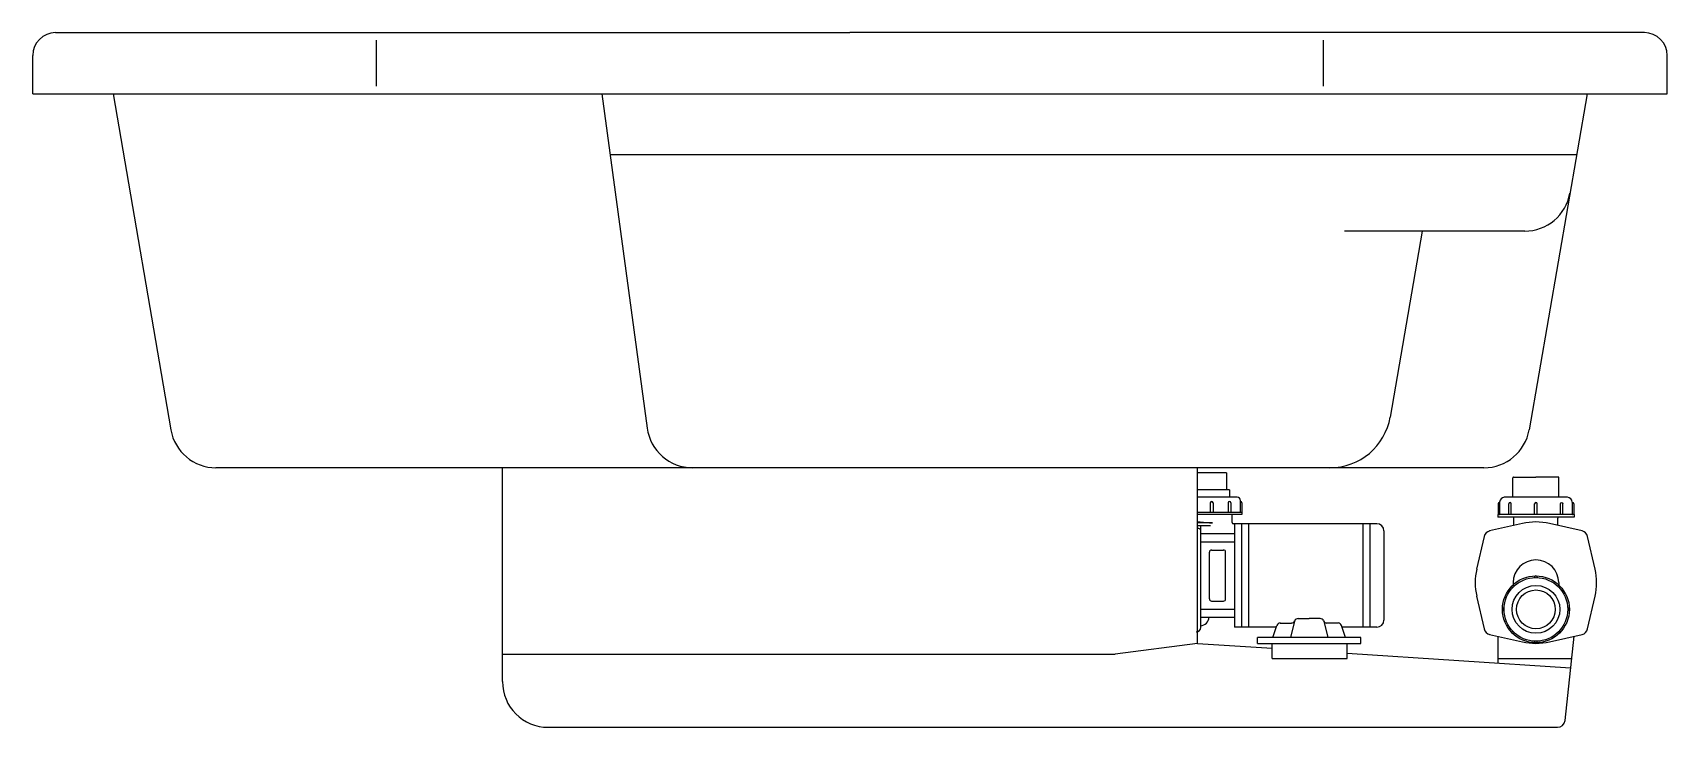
# Model space of a CAD drawing. Header units: millimetres. Extents: x -1147.36 to -1145.22, y 2261.38 to 2262.29.
import ezdxf

# ---------------------------------------------------------------- set-up
doc = ezdxf.new("R2010")
doc.units = ezdxf.units.MM
doc.header["$LTSCALE"] = 10
doc.layers.add('jacuzzi', color=1, linetype='Continuous')

msp = doc.modelspace()

# ---------------------------------------------------------------- linework, layer by layer
at = {"layer": 'jacuzzi'}
for p, q in [((-1147.3263, 2262.2943), (-1146.2863, 2262.2943)), ((-1146.9062, 2262.2243), (-1146.9062, 2262.2843)), ((-1145.2463, 2262.2943), (-1146.2863, 2262.2943)), ((-1145.6664, 2262.2243), (-1145.6664, 2262.2843)), ((-1147.3563, 2262.2143), (-1147.3563, 2262.2643)), ((-1145.2163, 2262.2143), (-1145.2163, 2262.2643)), ((-1147.3563, 2262.2143), (-1145.2163, 2262.2143)), ((-1147.2511, 2262.2143), (-1147.1754, 2261.7741)), ((-1146.611, 2262.2143), (-1146.5518, 2261.7762)), ((-1145.3214, 2262.2143), (-1145.3972, 2261.7741)), ((-1145.3352, 2262.1343), (-1146.6002, 2262.1343)), ((-1145.403, 2262.0343), (-1145.6391, 2262.0343)), ((-1145.5372, 2262.0343), (-1145.5791, 2261.7907)), ((-1146.3806, 2261.7243), (-1147.1163, 2261.7243)), ((-1146.7413, 2261.4443), (-1146.7413, 2261.7243)), ((-1146.7413, 2261.4443), (-1146.7413, 2261.7243)), ((-1145.4563, 2261.7243), (-1146.3806, 2261.7243)), ((-1145.8313, 2261.4943), (-1145.8313, 2261.7243)), ((-1145.8313, 2261.4943), (-1145.8313, 2261.7243)), ((-1145.7934, 2261.7177), (-1145.8313, 2261.7177)), ((-1145.7934, 2261.7177), (-1145.7934, 2261.6954)), ((-1145.7896, 2261.6954), (-1145.8313, 2261.6954)), ((-1145.7796, 2261.6858), (-1145.8313, 2261.6858)), ((-1145.7896, 2261.6954), (-1145.7896, 2261.6858)), ((-1145.7751, 2261.6801), (-1145.7751, 2261.6813)), ((-1145.7751, 2261.6801), (-1145.7751, 2261.6813)), ((-1145.7733, 2261.6659), (-1145.8313, 2261.6659)), ((-1145.7733, 2261.6629), (-1145.8313, 2261.6629)), ((-1145.8146, 2261.6783), (-1145.8146, 2261.6659)), ((-1145.811, 2261.6783), (-1145.811, 2261.6659)), ((-1145.7911, 2261.6783), (-1145.7911, 2261.6659)), ((-1145.7875, 2261.6783), (-1145.7875, 2261.6659)), ((-1145.7859, 2261.6524), (-1145.7859, 2261.6629)), ((-1145.7751, 2261.6659), (-1145.7751, 2261.6801)), ((-1145.7733, 2261.6783), (-1145.7733, 2261.6629)), ((-1145.8118, 2261.6521), (-1145.8313, 2261.6521)), ((-1145.8144, 2261.6484), (-1145.8313, 2261.6484)), ((-1145.8298, 2261.6447), (-1145.8313, 2261.6447)), ((-1145.8272, 2261.6484), (-1145.8272, 2261.5386)), ((-1145.5965, 2261.651), (-1145.7845, 2261.651)), ((-1145.7831, 2261.651), (-1145.7831, 2261.5287)), ((-1145.7831, 2261.649), (-1145.7831, 2261.5286)), ((-1145.7738, 2261.651), (-1145.7738, 2261.5154)), ((-1145.7645, 2261.651), (-1145.7645, 2261.5154)), ((-1145.6151, 2261.651), (-1145.6151, 2261.5155)), ((-1145.6151, 2261.651), (-1145.6151, 2261.5154)), ((-1145.6058, 2261.651), (-1145.6058, 2261.5155)), ((-1145.6058, 2261.651), (-1145.6058, 2261.5154)), ((-1145.5872, 2261.6417), (-1145.5872, 2261.5248)), ((-1145.5872, 2261.6417), (-1145.5872, 2261.5247)), ((-1145.7831, 2261.6376), (-1145.8272, 2261.6376)), ((-1145.7831, 2261.6268), (-1145.8272, 2261.6268)), ((-1145.8129, 2261.6165), (-1145.7973, 2261.6165)), ((-1145.8157, 2261.5525), (-1145.8157, 2261.6138)), ((-1145.7946, 2261.5525), (-1145.7946, 2261.6138)), ((-1145.7831, 2261.5386), (-1145.8272, 2261.5386)), ((-1145.8272, 2261.5386), (-1145.8272, 2261.5287)), ((-1145.8272, 2261.5386), (-1145.8272, 2261.5286)), ((-1145.8129, 2261.5497), (-1145.7973, 2261.5497)), ((-1145.7831, 2261.5386), (-1145.7831, 2261.5287)), ((-1145.7831, 2261.5386), (-1145.7831, 2261.5286)), ((-1145.8272, 2261.5287), (-1145.7831, 2261.5287)), ((-1145.8272, 2261.5287), (-1145.8272, 2261.5238)), ((-1145.8272, 2261.5286), (-1145.8272, 2261.5238)), ((-1145.8272, 2261.5238), (-1145.8272, 2261.5174)), ((-1145.8272, 2261.5238), (-1145.8272, 2261.5173)), ((-1145.8272, 2261.5174), (-1145.8272, 2261.5153)), ((-1145.8272, 2261.5173), (-1145.8272, 2261.5152)), ((-1145.7831, 2261.5287), (-1145.7831, 2261.5155)), ((-1145.7831, 2261.5286), (-1145.7831, 2261.5154)), ((-1145.728, 2261.5154), (-1145.7831, 2261.5154)), ((-1145.7325, 2261.5021), (-1145.7273, 2261.5178)), ((-1145.7325, 2261.5021), (-1145.7273, 2261.5177)), ((-1145.7229, 2261.5209), (-1145.7083, 2261.5209)), ((-1145.7229, 2261.5209), (-1145.7083, 2261.5209)), ((-1145.7042, 2261.5233), (-1145.7097, 2261.5021)), ((-1145.7042, 2261.5232), (-1145.7097, 2261.5021)), ((-1145.6997, 2261.5268), (-1145.6852, 2261.5268)), ((-1145.6997, 2261.5267), (-1145.6852, 2261.5267)), ((-1145.6706, 2261.5268), (-1145.6852, 2261.5268)), ((-1145.6706, 2261.5267), (-1145.6852, 2261.5267)), ((-1145.6661, 2261.5233), (-1145.6606, 2261.5021)), ((-1145.6661, 2261.5232), (-1145.6606, 2261.5021)), ((-1145.6474, 2261.5209), (-1145.662, 2261.5209)), ((-1145.6474, 2261.5209), (-1145.662, 2261.5209)), ((-1145.6378, 2261.5021), (-1145.643, 2261.5178)), ((-1145.6378, 2261.5021), (-1145.643, 2261.5177)), ((-1145.5965, 2261.5155), (-1145.6423, 2261.5155)), ((-1145.5965, 2261.5154), (-1145.6423, 2261.5154)), ((-1145.8313, 2261.4943), (-1145.9391, 2261.4803)), ((-1145.8313, 2261.4943), (-1145.7335, 2261.4879)), ((-1145.6176, 2261.5021), (-1145.7527, 2261.5021)), ((-1145.6176, 2261.5021), (-1145.7527, 2261.5021)), ((-1145.7527, 2261.4943), (-1145.7527, 2261.5021)), ((-1145.7527, 2261.4943), (-1145.7527, 2261.5021)), ((-1145.7527, 2261.4943), (-1145.6176, 2261.4943)), ((-1145.7527, 2261.4943), (-1145.6176, 2261.4943)), ((-1145.7335, 2261.4744), (-1145.7335, 2261.4943)), ((-1145.6354, 2261.4744), (-1145.6354, 2261.4943)), ((-1145.6176, 2261.4943), (-1145.6176, 2261.5021)), ((-1145.6176, 2261.4943), (-1145.6176, 2261.5021)), ((-1145.4376, 2261.4684), (-1145.4376, 2261.5034)), ((-1145.35, 2261.3932), (-1145.3384, 2261.5036)), ((-1146.7413, 2261.4803), (-1145.9391, 2261.4803)), ((-1145.7335, 2261.4744), (-1145.6354, 2261.4744)), ((-1145.6354, 2261.4814), (-1145.3428, 2261.4622)), ((-1145.4376, 2261.4744), (-1145.3415, 2261.4744)), ((-1146.6813, 2261.3843), (-1145.36, 2261.3843))]:
    msp.add_line(p, q, dxfattribs=at)
at = {"layer": 'jacuzzi', "linetype": 'Continuous'}
for p, q in [((-1145.4184, 2261.6856), (-1145.4184, 2261.7113)), ((-1145.4177, 2261.7121), (-1145.3883, 2261.7121)), ((-1145.359, 2261.7121), (-1145.3883, 2261.7121)), ((-1145.3582, 2261.6856), (-1145.3582, 2261.7113)), ((-1145.3471, 2261.6856), (-1145.4298, 2261.6856)), ((-1145.3383, 2261.663), (-1145.4383, 2261.663)), ((-1145.4383, 2261.663), (-1145.4383, 2261.6597)), ((-1145.3383, 2261.6597), (-1145.4383, 2261.6597)), ((-1145.4378, 2261.6772), (-1145.4378, 2261.663)), ((-1145.4363, 2261.6787), (-1145.4362, 2261.6787)), ((-1145.4358, 2261.6793), (-1145.4358, 2261.6638)), ((-1145.4236, 2261.663), (-1145.4236, 2261.677)), ((-1145.4206, 2261.663), (-1145.4206, 2261.677)), ((-1145.39, 2261.663), (-1145.39, 2261.677)), ((-1145.3867, 2261.663), (-1145.3867, 2261.677)), ((-1145.3561, 2261.663), (-1145.3561, 2261.677)), ((-1145.3531, 2261.663), (-1145.3531, 2261.677)), ((-1145.3408, 2261.6793), (-1145.3408, 2261.6638)), ((-1145.3403, 2261.6787), (-1145.3404, 2261.6787)), ((-1145.3388, 2261.6772), (-1145.3388, 2261.663)), ((-1145.3383, 2261.663), (-1145.3383, 2261.6597)), ((-1145.406, 2261.6513), (-1145.4489, 2261.6416)), ((-1145.4173, 2261.6487), (-1145.4173, 2261.6581)), ((-1145.3278, 2261.6416), (-1145.3707, 2261.6513)), ((-1145.3594, 2261.6487), (-1145.3594, 2261.6581)), ((-1145.4561, 2261.6343), (-1145.4659, 2261.5914)), ((-1145.3108, 2261.5914), (-1145.3206, 2261.6343)), ((-1145.4181, 2261.5738), (-1145.4181, 2261.5709)), ((-1145.3585, 2261.5738), (-1145.3585, 2261.5709)), ((-1145.4659, 2261.5562), (-1145.4561, 2261.5133)), ((-1145.3206, 2261.5133), (-1145.3108, 2261.5562)), ((-1145.4489, 2261.506), (-1145.406, 2261.4962)), ((-1145.3707, 2261.4962), (-1145.3278, 2261.506))]:
    msp.add_line(p, q, dxfattribs=at)
for radius in [0.0438, 0.0417, 0.0313, 0.0254]:
    msp.add_circle((-1145.3883, 2261.5388), radius, dxfattribs=at)
at = {"layer": 'jacuzzi'}
for centre, radius, start, end in [((-1147.3263, 2262.2643), 0.03, 90, 180), ((-1145.2463, 2262.2643), 0.03, 0, 90), ((-1145.403, 2262.0943), 0.06, 270, 350.2391), ((-1145.6579, 2261.8043), 0.08, 270, 350.2391), ((-1147.1163, 2261.7843), 0.06, 189.7609, 270), ((-1146.4924, 2261.7843), 0.06, 187.6939, 270), ((-1145.4563, 2261.7843), 0.06, 270, 350.2391), ((-1145.7796, 2261.6813), 0.0045, 0, 90), ((-1145.8128, 2261.6783), 0.0018, 0, 180), ((-1145.7893, 2261.6783), 0.0018, 0, 180), ((-1145.7751, 2261.6783), 0.0018, 0, 90), ((-1145.8023, 2261.8898), 0.2379, 263.0025, 263.8792), ((-1145.8298, 2261.6421), 0.00261, 0, 90), ((-1145.8023, 2261.8898), 0.2379, 263.8792, 265.7986), ((-1145.8023, 2261.8898), 0.2379, 265.7986, 267.7181), ((-1145.7845, 2261.6524), 0.00141, 180, 270), ((-1145.5965, 2261.6417), 0.00928, 0, 90), ((-1145.5965, 2261.6417), 0.00928, 0, 90), ((-1145.8129, 2261.6138), 0.00278, 90, 180), ((-1145.7973, 2261.6138), 0.00278, 0, 90), ((-1145.8129, 2261.5525), 0.00278, 180, 270), ((-1145.7973, 2261.5525), 0.00278, 270, 0), ((-1145.833, 2261.5153), 0.00585, 270, 0), ((-1145.833, 2261.5152), 0.00585, 270, 0), ((-1145.8277, 2261.5287), 0.0113, 272.3872, 0), ((-1145.8277, 2261.5286), 0.0113, 272.3872, 0), ((-1145.7229, 2261.5163), 0.00464, 90, 161.6055), ((-1145.7229, 2261.5163), 0.00464, 90, 161.6055), ((-1145.7083, 2261.5256), 0.00464, 270, 338.1026), ((-1145.7083, 2261.5255), 0.00464, 270, 338.1026), ((-1145.6997, 2261.5221), 0.00464, 90, 158.1026), ((-1145.6997, 2261.5221), 0.00464, 90, 158.1026), ((-1145.6706, 2261.5221), 0.00464, 21.8974, 90), ((-1145.6706, 2261.5221), 0.00464, 21.8974, 90), ((-1145.662, 2261.5256), 0.00464, 201.8974, 270), ((-1145.662, 2261.5255), 0.00464, 201.8974, 270), ((-1145.6474, 2261.5163), 0.00464, 18.3945, 90), ((-1145.6474, 2261.5163), 0.00464, 18.3945, 90), ((-1145.5965, 2261.5248), 0.00928, 270, 0), ((-1145.5965, 2261.5247), 0.00928, 270, 0), ((-1146.6813, 2261.4443), 0.06, 180, 270), ((-1145.36, 2261.3943), 0.01, 270, 354)]:
    msp.add_arc(centre, radius, start, end, dxfattribs=at)
at = {"layer": 'jacuzzi', "linetype": 'Continuous'}
for centre, radius, start, end in [((-1145.4177, 2261.7113), 0.000762, 90, 180), ((-1145.359, 2261.7113), 0.000762, 0, 90), ((-1145.4295, 2261.6793), 0.0063, 90, 180), ((-1145.3471, 2261.6793), 0.0063, 0, 90), ((-1145.4363, 2261.6772), 0.0015, 90, 180), ((-1145.4365, 2261.6636), 0.000684, 272.0095, 9.8027), ((-1145.4362, 2261.6791), 0.0004, 270, 0), ((-1145.4188, 2261.6581), 0.00152, 0, 90), ((-1145.3883, 2261.677), 0.00165, 0, 180), ((-1145.3579, 2261.6581), 0.00152, 90, 180), ((-1145.3402, 2261.6636), 0.000684, 170.1973, 267.9905), ((-1145.3404, 2261.6791), 0.0004, 180, 270), ((-1145.3403, 2261.6772), 0.0015, 0, 90), ((-1145.4467, 2261.6321), 0.00965, 102.7958, 167.2042), ((-1145.3883, 2261.5738), 0.0795, 77.2042, 102.7958), ((-1145.33, 2261.6321), 0.00965, 12.7958, 77.2042), ((-1145.3883, 2261.5738), 0.0298, 0, 180), ((-1145.3883, 2261.5738), 0.0795, 167.2042, 192.7958), ((-1145.3904, 2261.5808), 0.0004, 272.7869, 4.1886), ((-1145.3883, 2261.581), 0.00165, 355.8114, 184.1886), ((-1145.3863, 2261.5808), 0.0004, 175.8114, 267.2131), ((-1145.3883, 2261.5738), 0.0795, 347.2042, 12.7958), ((-1145.4182, 2261.5686), 0.00165, 40.8114, 229.1886), ((-1145.4195, 2261.5671), 0.0004, 317.7869, 49.1886), ((-1145.4166, 2261.57), 0.0004, 220.8114, 312.2131), ((-1145.3601, 2261.57), 0.0004, 227.7869, 319.1886), ((-1145.3585, 2261.5686), 0.00165, 310.8114, 139.1886), ((-1145.3572, 2261.5671), 0.0004, 130.8114, 222.2131), ((-1145.4305, 2261.5388), 0.00165, 85.8114, 274.1886), ((-1145.4303, 2261.5409), 0.0004, 265.8114, 357.2131), ((-1145.4303, 2261.5368), 0.0004, 2.7869, 94.1886), ((-1145.3463, 2261.5409), 0.0004, 182.7869, 274.1886), ((-1145.3463, 2261.5368), 0.0004, 85.8114, 177.2131), ((-1145.3462, 2261.5388), 0.00165, 265.8114, 94.1886), ((-1145.4467, 2261.5154), 0.00965, 192.7958, 257.2042), ((-1145.4182, 2261.509), 0.00165, 130.8114, 319.1886), ((-1145.4195, 2261.5106), 0.0004, 310.8114, 42.2131), ((-1145.3585, 2261.509), 0.00165, 220.8114, 49.1886), ((-1145.3572, 2261.5106), 0.0004, 137.7869, 229.1886), ((-1145.33, 2261.5154), 0.00965, 282.7958, 347.2042), ((-1145.4166, 2261.5077), 0.0004, 47.7869, 139.1886), ((-1145.3883, 2261.5738), 0.0795, 257.2042, 282.7958), ((-1145.3904, 2261.4968), 0.0004, 355.8114, 87.2131), ((-1145.3883, 2261.4967), 0.00165, 175.8114, 4.1886), ((-1145.3863, 2261.4968), 0.0004, 92.7869, 184.1886), ((-1145.3601, 2261.5077), 0.0004, 40.8114, 132.2131)]:
    msp.add_arc(centre, radius, start, end, dxfattribs=at)
msp.add_ellipse((-1145.4221, 2261.677), major_axis=(0, 0.00165), ratio=0.913483, start_param=-1.570796, end_param=1.570796, dxfattribs=at)
at = {"layer": 'jacuzzi', "linetype": 'Continuous', "extrusion": (0, 0, -1)}
msp.add_ellipse((-1145.3546, 2261.677), major_axis=(0, 0.00165), ratio=0.913483, start_param=-1.570796, end_param=1.570796, dxfattribs=at)

doc.saveas('drawing.dxf')
